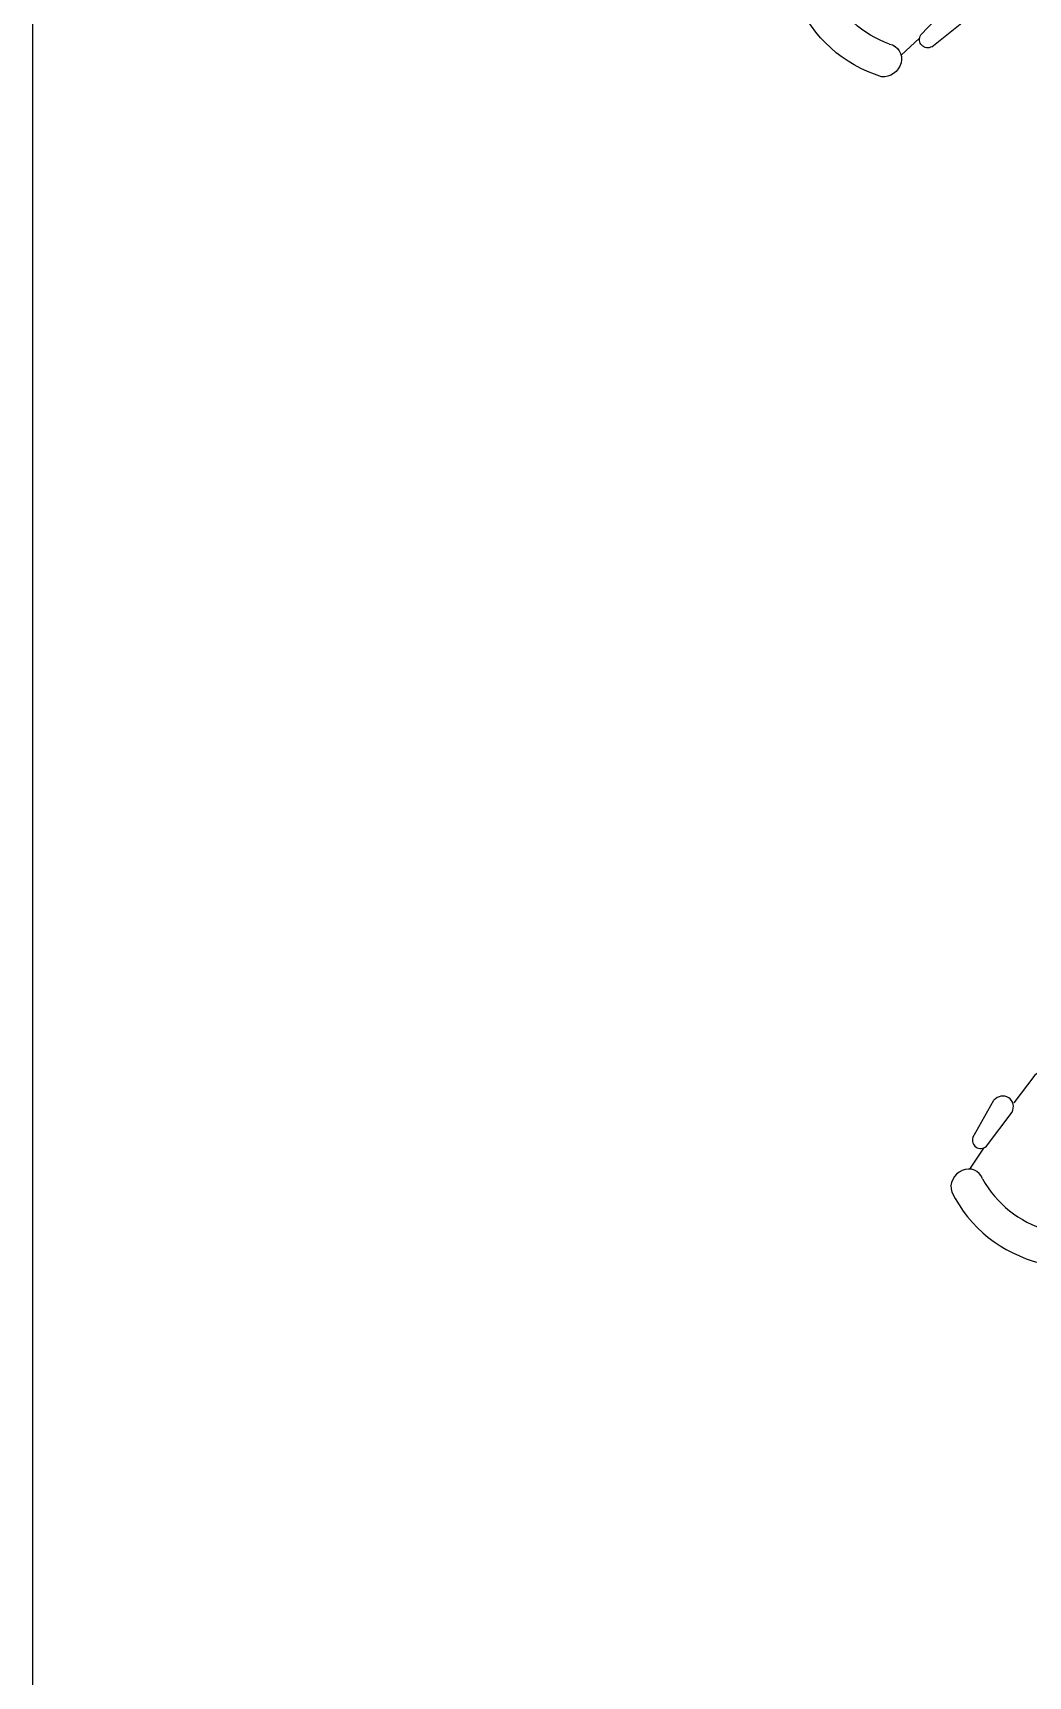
# Model space of a CAD drawing. Header units: centimetres. Extents: x 56177 to 99483, y 493 to 15482.
# Drawn here: x 59644 to 59950, y 1487 to 1993 of the extents above; entities that cross this region are included whole.
import ezdxf

# ---------------------------------------------------------------- set-up
doc = ezdxf.new("R2010")
doc.units = ezdxf.units.CM
doc.header["$MEASUREMENT"] = 0

# ---------------------------------------------------------------- blocks, each defined once
blk = doc.blocks.new('A1043DC')
at = {"color": 0, "linetype": 'ByBlock'}
for p, q in [((-0.616435, 0.457425), (-0.381737, 0.500273)), ((-0.128035, 0.399057), (-0.322825, 0.394463)), ((-0.626722, 0.365537), (-0.766614, 0.352221)), ((-0.607898, 0.359256), (-0.36942, 0.36614)), ((-0.626722, -0.365537), (-0.766614, -0.352222)), ((-0.607898, -0.359256), (-0.36942, -0.366141)), ((-0.616435, -0.457425), (-0.381737, -0.500273)), ((-0.128035, -0.399058), (-0.322825, -0.394464))]:
    blk.add_line(p, q, dxfattribs=at)
for centre, radius, start, end in [((-0.385913, 0.432257), 0.068143, 284.006808, 86.486784), ((-0.847483, 0.300315), 0.096094, 330.317482, 148.734971), ((-0.596922, 0.409666), 0.051591, 112.223479, 257.717315), ((-0.160649, 0.273023), 0.130185, 22.432704, 75.491701), ((-0.094065, 0), 0.905973, 157.261065, 202.738935), ((-1.311698, 0), 1.311697, 345.757952, 14.242048), ((-0.080287, 0), 0.728926, 159.71341, 200.28659), ((-0.847483, -0.300316), 0.096094, 211.265029, 29.682518), ((-0.596922, -0.409667), 0.051591, 102.282685, 247.776521), ((-0.385913, -0.432258), 0.068143, 273.513216, 75.993192), ((-0.160649, -0.273024), 0.130185, 284.508299, 337.567296)]:
    blk.add_arc(centre, radius, start, end, dxfattribs=at)
blk = doc.blocks.new('A$C3BE26A05')
at = {"yscale": 500, "zscale": 440}
for p, xscale, rotation in [((2023.1, 4250.2), -550.0000000000006, 228.0043579032187), ((2483.5, 610.2), 550.000000000001, 51.36079153949149)]:
    blk.add_blockref('A1043DC', p, dxfattribs=dict(at, xscale=xscale, rotation=rotation))

msp = doc.modelspace()

# ---------------------------------------------------------------- linework, layer by layer
msp.add_lwpolyline([(59643.76, 2794.5), (64989.1, 2794.5), (64989.1, 631.62), (59643.76, 631.62)], close=True)

# ---------------------------------------------------------------- block references
at = {"xscale": 0.0999999999976353, "yscale": 0.0999999999976353, "zscale": 0.0999999999976353}
msp.add_blockref('A$C3BE26A05', (59723.98, 1603.76), dxfattribs=at)

doc.saveas('drawing.dxf')
